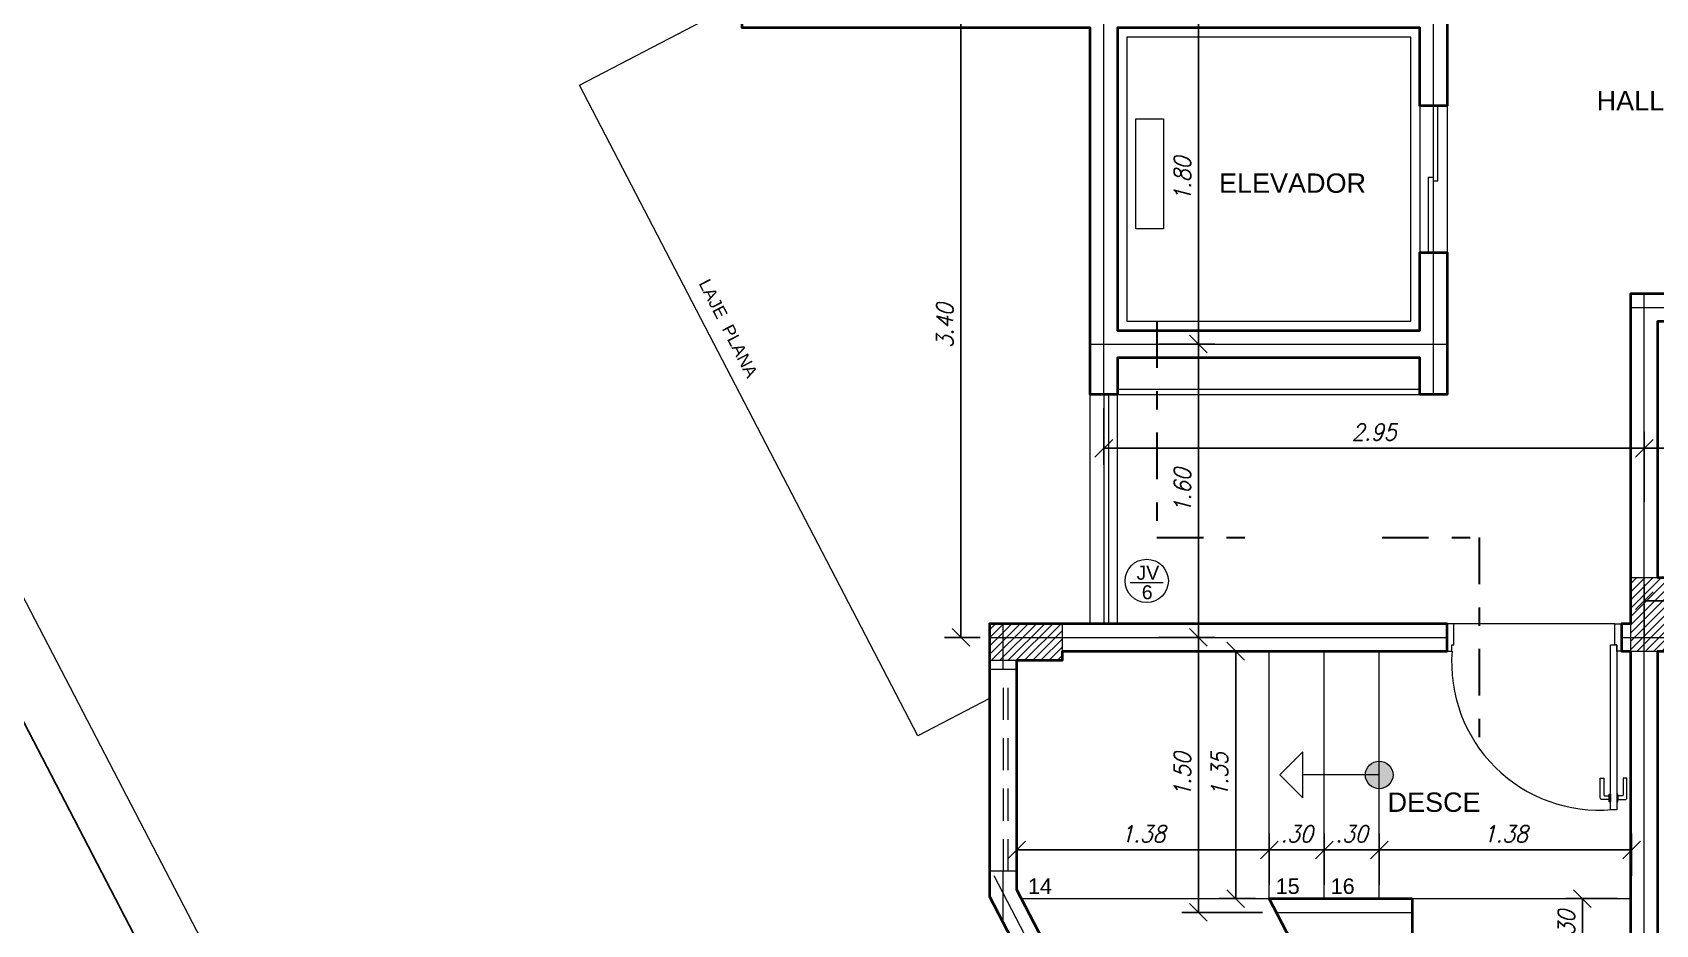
# Model space of a CAD drawing. Header units: millimetres. Extents: x 1865 to 2133, y 1062 to 1142.
# Drawn here: x 1970.33 to 1979.19, y 1075.56 to 1080.43 of the extents above; entities that cross this region are included whole.
import ezdxf

# ---------------------------------------------------------------- set-up
doc = ezdxf.new("R2010")
doc.units = ezdxf.units.MM
doc.header["$PDMODE"] = 35
doc.linetypes.add('DASHDOT', pattern=[25.4, 12.7, -6.35, 0, -6.35])
doc.linetypes.add('HIDDEN', pattern=[0.375, 0.25, -0.125])
for name, color, linetype, lineweight in [('Cota', 7, 'Continuous', 9), ('Eixo', 1, 'Continuous', 9), ('ESQ_INTER', 250, 'Continuous', 9), ('ESQUADRIAS', 250, 'Continuous', 9), ('PILAR', 7, 'Continuous', 5), ('Plarga', 7, 'Continuous', 40), ('texto', 7, 'Continuous', 13)]:
    doc.layers.add(name, color=color, linetype=linetype, lineweight=lineweight)
doc.styles.add('arial', font='arial.ttf')
doc.styles.add('romans15', font='romans.shx', dxfattribs={"width": 0.9, "oblique": 15})
doc.dimstyles.new('COTA_50', dxfattribs={"dimscale": 0.5, "dimtxt": 0.181, "dimasz": 0.193, "dimexe": 0.18, "dimexo": 0.15, "dimgap": 0.085, "dimtad": 1, "dimzin": 4, "dimdsep": 46, "dimtxsty": 'romans15', "dimblk1": 'OBLIQUE', "dimblk2": 'OBLIQUE', "dimsah": 1, "dimcen": 0.09, "dimclrd": 256, "dimclre": 256, "dimclrt": 256, "dimadec": 0, "dimazin": 0, "dimtfac": 1, "dimtmove": 2, "dimatfit": 3, "dimldrblk": 'NONE', "dimfxl": 1, "dimtolj": 1, "dimtzin": 1, "dimarcsym": 0})

# ---------------------------------------------------------------- blocks, each defined once
blk = doc.blocks.new('_OBLIQUE')
at = {"color": 0, "linetype": 'ByBlock'}
blk.add_line((-0.5, -0.5), (0.5, 0.5), dxfattribs=at)
blk = doc.blocks.new('*D246')
at = {"layer": 'Cota', "lineweight": -2, "transparency": 16777216}
for p, q in [((1976.4817, 1080.5293), (1976.7874, 1080.5293)), ((1976.6974, 1078.7293), (1976.6974, 1080.5293)), ((1976.4817, 1078.7293), (1976.7874, 1078.7293))]:
    blk.add_line(p, q, dxfattribs=at)
at = {"layer": 'Defpoints', "color": 0, "transparency": 16777216}
for p in [(1976.4067, 1080.5293), (1976.6974, 1080.5293), (1976.4067, 1078.7293)]:
    blk.add_point(p, dxfattribs=at)
at = {"layer": 'Cota', "lineweight": -2, "transparency": 16777216, "xscale": 0.0965, "yscale": 0.0965, "zscale": 0.0965}
for p, rotation in [((1976.6974, 1080.5293), 90), ((1976.6974, 1078.7293), 270)]:
    blk.add_blockref('_OBLIQUE', p, dxfattribs=dict(at, rotation=rotation))
at = {"layer": 'Cota', "transparency": 16777216, "insert": (1976.6096, 1079.6293), "char_height": 0.0905, "attachment_point": 5, "rotation": 90, "style": 'romans15'}
blk.add_mtext('\\A1;1.80', dxfattribs=at)
blk = doc.blocks.new('_None')
blk = doc.blocks.new('*D247')
at = {"layer": 'Cota', "lineweight": -2, "transparency": 16777216}
for p, q in [((1976.4817, 1078.7293), (1976.7874, 1078.7293)), ((1976.6974, 1078.7293), (1976.6974, 1077.1293)), ((1976.4817, 1077.1293), (1976.7874, 1077.1293))]:
    blk.add_line(p, q, dxfattribs=at)
at = {"layer": 'Defpoints', "color": 0, "transparency": 16777216}
for p in [(1976.4067, 1078.7293), (1976.4067, 1077.1293), (1976.6974, 1077.1293)]:
    blk.add_point(p, dxfattribs=at)
at = {"layer": 'Cota', "lineweight": -2, "transparency": 16777216, "xscale": 0.0965, "yscale": 0.0965, "zscale": 0.0965}
for p, rotation in [((1976.6974, 1078.7293), 90), ((1976.6974, 1077.1293), 270)]:
    blk.add_blockref('_OBLIQUE', p, dxfattribs=dict(at, rotation=rotation))
at = {"layer": 'Cota', "transparency": 16777216, "insert": (1976.6096, 1077.9293), "char_height": 0.0905, "attachment_point": 5, "rotation": 90, "style": 'romans15'}
blk.add_mtext('\\A1;1.60', dxfattribs=at)
blk = doc.blocks.new('*D272')
at = {"layer": 'Cota', "lineweight": -2, "transparency": 16777216}
for p, q in [((1979.1308, 1077.1135), (1979.1308, 1077.4192)), ((1982.1308, 1077.0727), (1982.1308, 1077.4192)), ((1982.1308, 1077.3292), (1979.1308, 1077.3292))]:
    blk.add_line(p, q, dxfattribs=at)
at = {"layer": 'Defpoints', "color": 0, "transparency": 16777216}
for p in [(1979.1308, 1077.3292), (1979.1308, 1077.0385), (1982.1308, 1076.9977)]:
    blk.add_point(p, dxfattribs=at)
at = {"layer": 'Cota', "lineweight": -2, "transparency": 16777216, "xscale": 0.0965, "yscale": 0.0965, "zscale": 0.0965, "rotation": 180}
blk.add_blockref('_OBLIQUE', (1979.1308, 1077.3292), dxfattribs=at)
at = {"layer": 'Cota', "lineweight": -2, "transparency": 16777216, "xscale": 0.0965, "yscale": 0.0965, "zscale": 0.0965}
blk.add_blockref('_OBLIQUE', (1982.1308, 1077.3292), dxfattribs=at)
at = {"layer": 'Cota', "transparency": 16777216, "insert": (1980.6308, 1077.4169), "char_height": 0.0905, "attachment_point": 5, "style": 'romans15'}
blk.add_mtext('\\A1;3.00', dxfattribs=at)
blk = doc.blocks.new('*D277')
at = {"layer": 'Cota', "lineweight": -2, "transparency": 16777216}
for p, q in [((1976.1808, 1078.3793), (1976.1808, 1078.0715)), ((1979.1308, 1077.9293), (1979.1308, 1078.2515)), ((1976.1808, 1078.1615), (1979.1308, 1078.1615))]:
    blk.add_line(p, q, dxfattribs=at)
at = {"layer": 'Defpoints', "color": 0, "transparency": 16777216}
for p in [(1976.1808, 1078.4543), (1979.1308, 1078.1615), (1979.1308, 1077.8543)]:
    blk.add_point(p, dxfattribs=at)
at = {"layer": 'Cota', "lineweight": -2, "transparency": 16777216, "xscale": 0.0965, "yscale": 0.0965, "zscale": 0.0965, "rotation": 180}
blk.add_blockref('_OBLIQUE', (1976.1808, 1078.1615), dxfattribs=at)
at = {"layer": 'Cota', "lineweight": -2, "transparency": 16777216, "xscale": 0.0965, "yscale": 0.0965, "zscale": 0.0965}
blk.add_blockref('_OBLIQUE', (1979.1308, 1078.1615), dxfattribs=at)
at = {"layer": 'Cota', "transparency": 16777216, "insert": (1977.6558, 1078.2493), "char_height": 0.0905, "attachment_point": 5, "style": 'romans15'}
blk.add_mtext('\\A1;2.95', dxfattribs=at)
blk = doc.blocks.new('*D282')
at = {"layer": 'Cota', "lineweight": -2, "transparency": 16777216}
for p, q in [((1975.1852, 1080.5293), (1975.4909, 1080.5293)), ((1975.4009, 1077.1293), (1975.4009, 1080.5293)), ((1975.5061, 1077.1293), (1975.3109, 1077.1293))]:
    blk.add_line(p, q, dxfattribs=at)
at = {"layer": 'Defpoints', "color": 0, "transparency": 16777216}
for p in [(1975.1102, 1080.5293), (1975.4009, 1080.5293), (1975.5811, 1077.1293)]:
    blk.add_point(p, dxfattribs=at)
at = {"layer": 'Cota', "lineweight": -2, "transparency": 16777216, "xscale": 0.0965, "yscale": 0.0965, "zscale": 0.0965}
for p, rotation in [((1975.4009, 1080.5293), 90), ((1975.4009, 1077.1293), 270)]:
    blk.add_blockref('_OBLIQUE', p, dxfattribs=dict(at, rotation=rotation))
at = {"layer": 'Cota', "transparency": 16777216, "insert": (1975.3131, 1078.8293), "char_height": 0.0905, "attachment_point": 5, "rotation": 90, "style": 'romans15'}
blk.add_mtext('\\A1;3.40', dxfattribs=at)
blk = doc.blocks.new('*D283')
at = {"layer": 'Cota', "lineweight": -2, "transparency": 16777216}
for p, q in [((1976.4817, 1077.1293), (1976.7874, 1077.1293)), ((1976.6974, 1075.6293), (1976.6974, 1077.1293)), ((1977.0478, 1075.6293), (1976.6074, 1075.6293))]:
    blk.add_line(p, q, dxfattribs=at)
at = {"layer": 'Defpoints', "color": 0, "transparency": 16777216}
for p in [(1976.4067, 1077.1293), (1976.6974, 1077.1293), (1977.1228, 1075.6293)]:
    blk.add_point(p, dxfattribs=at)
at = {"layer": 'Cota', "lineweight": -2, "transparency": 16777216, "xscale": 0.0965, "yscale": 0.0965, "zscale": 0.0965}
for p, rotation in [((1976.6974, 1077.1293), 90), ((1976.6974, 1075.6293), 270)]:
    blk.add_blockref('_OBLIQUE', p, dxfattribs=dict(at, rotation=rotation))
at = {"layer": 'Cota', "transparency": 16777216, "insert": (1976.6096, 1076.3793), "char_height": 0.0905, "attachment_point": 5, "rotation": 90, "style": 'romans15'}
blk.add_mtext('\\A1;1.50', dxfattribs=at)
blk = doc.blocks.new('*D284')
at = {"layer": 'Cota', "lineweight": -2, "transparency": 16777216}
for p, q in [((1978.9842, 1075.7043), (1978.7036, 1075.7043)), ((1978.7936, 1075.4043), (1978.7936, 1075.7043)), ((1978.9842, 1075.4043), (1978.7036, 1075.4043))]:
    blk.add_line(p, q, dxfattribs=at)
at = {"layer": 'Defpoints', "color": 0, "transparency": 16777216}
for p in [(1978.7936, 1075.7043), (1979.0592, 1075.7043), (1979.0592, 1075.4043)]:
    blk.add_point(p, dxfattribs=at)
at = {"layer": 'Cota', "lineweight": -2, "transparency": 16777216, "xscale": 0.0965, "yscale": 0.0965, "zscale": 0.0965}
for p, rotation in [((1978.7936, 1075.7043), 90), ((1978.7936, 1075.4043), 270)]:
    blk.add_blockref('_OBLIQUE', p, dxfattribs=dict(at, rotation=rotation))
at = {"layer": 'Cota', "transparency": 16777216, "insert": (1978.7058, 1075.5543), "char_height": 0.0905, "attachment_point": 5, "rotation": 90, "style": 'romans15'}
blk.add_mtext('\\A1;.30', dxfattribs=at)
blk = doc.blocks.new('*D293')
at = {"layer": 'Cota', "lineweight": -2, "transparency": 16777216}
for p, q in [((1977.0838, 1075.7793), (1977.0838, 1076.0599)), ((1977.3838, 1075.7793), (1977.3838, 1076.0599)), ((1977.0838, 1075.9699), (1977.3838, 1075.9699))]:
    blk.add_line(p, q, dxfattribs=at)
at = {"layer": 'Defpoints', "color": 0, "transparency": 16777216}
for p in [(1977.3838, 1075.9699), (1977.0838, 1075.7043), (1977.3838, 1075.7043)]:
    blk.add_point(p, dxfattribs=at)
at = {"layer": 'Cota', "lineweight": -2, "transparency": 16777216, "xscale": 0.0965, "yscale": 0.0965, "zscale": 0.0965, "rotation": 180}
blk.add_blockref('_OBLIQUE', (1977.0838, 1075.9699), dxfattribs=at)
at = {"layer": 'Cota', "lineweight": -2, "transparency": 16777216, "xscale": 0.0965, "yscale": 0.0965, "zscale": 0.0965}
blk.add_blockref('_OBLIQUE', (1977.3838, 1075.9699), dxfattribs=at)
at = {"layer": 'Cota', "transparency": 16777216, "insert": (1977.2338, 1076.0577), "char_height": 0.0905, "attachment_point": 5, "style": 'romans15'}
blk.add_mtext('\\A1;.30', dxfattribs=at)
blk = doc.blocks.new('*D294')
at = {"layer": 'Cota', "lineweight": -2, "transparency": 16777216}
for p, q in [((1977.3838, 1075.7793), (1977.3838, 1076.0599)), ((1977.6838, 1075.7793), (1977.6838, 1076.0599)), ((1977.3838, 1075.9699), (1977.6838, 1075.9699))]:
    blk.add_line(p, q, dxfattribs=at)
at = {"layer": 'Defpoints', "color": 0, "transparency": 16777216}
for p in [(1977.6838, 1075.9699), (1977.3838, 1075.7043), (1977.6838, 1075.7043)]:
    blk.add_point(p, dxfattribs=at)
at = {"layer": 'Cota', "lineweight": -2, "transparency": 16777216, "xscale": 0.0965, "yscale": 0.0965, "zscale": 0.0965, "rotation": 180}
blk.add_blockref('_OBLIQUE', (1977.3838, 1075.9699), dxfattribs=at)
at = {"layer": 'Cota', "lineweight": -2, "transparency": 16777216, "xscale": 0.0965, "yscale": 0.0965, "zscale": 0.0965}
blk.add_blockref('_OBLIQUE', (1977.6838, 1075.9699), dxfattribs=at)
at = {"layer": 'Cota', "transparency": 16777216, "insert": (1977.5338, 1076.0577), "char_height": 0.0905, "attachment_point": 5, "style": 'romans15'}
blk.add_mtext('\\A1;.30', dxfattribs=at)
blk = doc.blocks.new('*D295')
at = {"layer": 'Cota', "lineweight": -2, "transparency": 16777216}
for p, q in [((1975.7058, 1075.8279), (1975.7058, 1076.0599)), ((1977.0838, 1075.7793), (1977.0838, 1076.0599)), ((1975.7058, 1075.9699), (1977.0838, 1075.9699))]:
    blk.add_line(p, q, dxfattribs=at)
at = {"layer": 'Defpoints', "color": 0, "transparency": 16777216}
for p in [(1977.0838, 1075.9699), (1975.7058, 1075.7529), (1977.0838, 1075.7043)]:
    blk.add_point(p, dxfattribs=at)
at = {"layer": 'Cota', "lineweight": -2, "transparency": 16777216, "xscale": 0.0965, "yscale": 0.0965, "zscale": 0.0965, "rotation": 180}
blk.add_blockref('_OBLIQUE', (1975.7058, 1075.9699), dxfattribs=at)
at = {"layer": 'Cota', "lineweight": -2, "transparency": 16777216, "xscale": 0.0965, "yscale": 0.0965, "zscale": 0.0965}
blk.add_blockref('_OBLIQUE', (1977.0838, 1075.9699), dxfattribs=at)
at = {"layer": 'Cota', "transparency": 16777216, "insert": (1976.3948, 1076.0577), "char_height": 0.0905, "attachment_point": 5, "style": 'romans15'}
blk.add_mtext('\\A1;1.38', dxfattribs=at)
blk = doc.blocks.new('*D296')
at = {"layer": 'Cota', "lineweight": -2, "transparency": 16777216}
for p, q in [((1977.6838, 1075.7793), (1977.6838, 1076.0599)), ((1979.0617, 1075.8279), (1979.0617, 1076.0599)), ((1979.0617, 1075.9699), (1977.6838, 1075.9699))]:
    blk.add_line(p, q, dxfattribs=at)
at = {"layer": 'Defpoints', "color": 0, "transparency": 16777216}
for p in [(1977.6838, 1075.9699), (1977.6838, 1075.7043), (1979.0617, 1075.7529)]:
    blk.add_point(p, dxfattribs=at)
at = {"layer": 'Cota', "lineweight": -2, "transparency": 16777216, "xscale": 0.0965, "yscale": 0.0965, "zscale": 0.0965, "rotation": 180}
blk.add_blockref('_OBLIQUE', (1977.6838, 1075.9699), dxfattribs=at)
at = {"layer": 'Cota', "lineweight": -2, "transparency": 16777216, "xscale": 0.0965, "yscale": 0.0965, "zscale": 0.0965}
blk.add_blockref('_OBLIQUE', (1979.0617, 1075.9699), dxfattribs=at)
at = {"layer": 'Cota', "transparency": 16777216, "insert": (1978.3728, 1076.0577), "char_height": 0.0905, "attachment_point": 5, "style": 'romans15'}
blk.add_mtext('\\A1;1.38', dxfattribs=at)
blk = doc.blocks.new('*D297')
at = {"layer": 'Cota', "lineweight": -2, "transparency": 16777216}
for p, q in [((1977.0088, 1077.0543), (1976.8105, 1077.0543)), ((1976.9005, 1075.7043), (1976.9005, 1077.0543)), ((1977.0088, 1075.7043), (1976.8105, 1075.7043))]:
    blk.add_line(p, q, dxfattribs=at)
at = {"layer": 'Defpoints', "color": 0, "transparency": 16777216}
for p in [(1976.9005, 1077.0543), (1977.0838, 1077.0543), (1977.0838, 1075.7043)]:
    blk.add_point(p, dxfattribs=at)
at = {"layer": 'Cota', "lineweight": -2, "transparency": 16777216, "xscale": 0.0965, "yscale": 0.0965, "zscale": 0.0965}
for p, rotation in [((1976.9005, 1077.0543), 90), ((1976.9005, 1075.7043), 270)]:
    blk.add_blockref('_OBLIQUE', p, dxfattribs=dict(at, rotation=rotation))
at = {"layer": 'Cota', "transparency": 16777216, "insert": (1976.8128, 1076.3793), "char_height": 0.0905, "attachment_point": 5, "rotation": 90, "style": 'romans15'}
blk.add_mtext('\\A1;1.35', dxfattribs=at)
blk = doc.blocks.new('*D314')
at = {"layer": 'Cota', "lineweight": -2, "transparency": 16777216}
for p, q in [((1979.1308, 1077.8693), (1979.1308, 1078.2515)), ((1980.2808, 1077.9293), (1980.2808, 1078.2515)), ((1979.1308, 1078.1615), (1980.2808, 1078.1615))]:
    blk.add_line(p, q, dxfattribs=at)
at = {"layer": 'Defpoints', "color": 0, "transparency": 16777216}
for p in [(1980.2808, 1078.1615), (1980.2808, 1077.8543), (1979.1308, 1077.7943)]:
    blk.add_point(p, dxfattribs=at)
at = {"layer": 'Cota', "lineweight": -2, "transparency": 16777216, "xscale": 0.0965, "yscale": 0.0965, "zscale": 0.0965, "rotation": 180}
blk.add_blockref('_OBLIQUE', (1979.1308, 1078.1615), dxfattribs=at)
at = {"layer": 'Cota', "lineweight": -2, "transparency": 16777216, "xscale": 0.0965, "yscale": 0.0965, "zscale": 0.0965}
blk.add_blockref('_OBLIQUE', (1980.2808, 1078.1615), dxfattribs=at)
at = {"layer": 'Cota', "transparency": 16777216, "insert": (1979.7058, 1078.2493), "char_height": 0.0905, "attachment_point": 5, "style": 'romans15'}
blk.add_mtext('\\A1;1.15', dxfattribs=at)
blk = doc.blocks.new('*D629')
at = {"layer": 'Cota', "lineweight": -2, "transparency": 16777216}
for p, q in [((1962.8642, 1091.4446), (1962.574, 1091.2937)), ((1962.6539, 1091.3352), (1975.5039, 1066.6352)), ((1975.7142, 1066.7446), (1975.424, 1066.5937))]:
    blk.add_line(p, q, dxfattribs=at)
at = {"layer": 'Defpoints', "color": 0, "transparency": 16777216}
for p in [(1962.9308, 1091.4793), (1975.7808, 1066.7793), (1975.5039, 1066.6352)]:
    blk.add_point(p, dxfattribs=at)
at = {"layer": 'Cota', "lineweight": -2, "transparency": 16777216, "xscale": 0.0965, "yscale": 0.0965, "zscale": 0.0965}
for p, rotation in [((1962.6539, 1091.3352), 117.4853861439191), ((1975.5039, 1066.6352), 297.4853861439191)]:
    blk.add_blockref('_OBLIQUE', p, dxfattribs=dict(at, rotation=rotation))
at = {"layer": 'Cota', "transparency": 16777216, "insert": (1969.1567, 1079.0257), "char_height": 0.0905, "attachment_point": 5, "rotation": 297.48539, "style": 'romans15'}
blk.add_mtext('\\A1;27.84', dxfattribs=at)

msp = doc.modelspace()

# ---------------------------------------------------------------- hatches: boundary and pattern name
at = {"layer": 'Cota'}
h = msp.add_hatch(color=256, dxfattribs=at)
h.dxf.hatch_style = 1
h.paths.add_polyline_path([(1977.6838, 1076.3793), (1977.6083, 1076.3793, 0.414214), (1977.6838, 1076.3038)])
h.paths.add_polyline_path([(1977.7592, 1076.3793), (1977.6838, 1076.3793), (1977.6838, 1076.3038, 0.414214)])
h.paths.add_polyline_path([(1977.6083, 1076.3793), (1977.7592, 1076.3793, 1)])
at = {"layer": 'PILAR'}
h = msp.add_hatch(dxfattribs=at)
h.set_pattern_fill('ANSI31,_O', color=256, scale=0.01, angle=-90)
h.set_pattern_definition([(225, (2931.469956, 2941.017247), (-0.0224506403, 0.0224506403), [])])
h.paths.add_polyline_path([(1979.0558, 1077.0543), (1979.2558, 1077.0543), (1979.2558, 1077.4543), (1979.0558, 1077.4543)])
h = msp.add_hatch(dxfattribs=at)
h.set_pattern_fill('ANSI31,_O', color=256, scale=0.01)
h.set_pattern_definition([(45, (111.992787, 124.79008), (-0.0224506403, 0.0224506403), [])])
h.paths.add_polyline_path([(1975.9558, 1077.2043), (1975.9558, 1077.0043), (1975.5558, 1077.0043), (1975.5558, 1077.2043)])

# ---------------------------------------------------------------- linework, layer by layer
at = {"lineweight": 9}
msp.add_lwpolyline([(1979.0558, 1091.4793), (1962.9308, 1091.4793), (1975.7808, 1066.7793), (1984.5308, 1066.7793)], dxfattribs=at)
at = {"lineweight": 5, "ltscale": 0.7}
msp.add_lwpolyline([(1975.5558, 1076.7958), (1975.1655, 1076.5927), (1973.3186, 1080.1427), (1974.2058, 1080.6043)], dxfattribs=at)
at = {"lineweight": 5}
msp.add_lwpolyline([(1976.3058, 1078.8543), (1977.8558, 1078.8543), (1977.8558, 1080.4043), (1976.3058, 1080.4043)], close=True, dxfattribs=at)
for points in [[(1977.9058, 1080.0293), (1977.9058, 1079.2293)], [(1978.0558, 1080.0293), (1978.0558, 1079.2293)], [(1976.5058, 1079.9585), (1976.5058, 1079.3585), (1976.3558, 1079.3585), (1976.3558, 1079.9585), (1976.5058, 1079.9585)], [(1976.1058, 1077.2043), (1976.1058, 1078.4543)], [(1976.2558, 1077.2043), (1976.2558, 1078.4543)], [(1978.9708, 1077.2043), (1978.0908, 1077.2043)], [(1977.0838, 1075.7043), (1977.0838, 1077.0543)], [(1977.3838, 1075.7043), (1977.3838, 1077.0543)], [(1977.6838, 1075.7043), (1977.6838, 1077.0543)], [(1975.7311, 1075.7043), (1977.0838, 1075.7043)], [(1977.8558, 1075.7043), (1979.0558, 1075.7043)]]:
    msp.add_lwpolyline(points, dxfattribs=at)
at = {"linetype": 'DASHDOT', "lineweight": 30, "ltscale": 0.02}
for points in [[(1976.4701, 1078.8543), (1976.4701, 1077.6742), (1976.4701, 1077.6742), (1976.9845, 1077.6742)], [(1977.6995, 1077.6742), (1978.2298, 1077.6742), (1978.2298, 1076.5239)]]:
    msp.add_lwpolyline(points, dxfattribs=at)
at = {"layer": 'Cota', "lineweight": 5}
for points in [[(1976.2558, 1078.4843), (1977.9058, 1078.4843)], [(1976.2558, 1078.4543), (1977.9058, 1078.4543)]]:
    msp.add_lwpolyline(points, dxfattribs=at)
at = {"layer": 'Cota', "color": 0}
msp.add_lwpolyline([(1976.3241, 1077.4281), (1976.5054, 1077.4281)], dxfattribs=at)
at = {"layer": 'Cota'}
msp.add_lwpolyline([(1977.2668, 1076.2543), (1977.2668, 1076.5043), (1977.1418, 1076.3793)], close=True, dxfattribs=at)
msp.add_lwpolyline([(1977.6838, 1076.3793), (1977.2668, 1076.3793)], dxfattribs=at)
at = {"layer": 'Cota', "color": 0}
msp.add_circle((1976.4147, 1077.4374), 0.1183, dxfattribs=at)
at = {"layer": 'Cota'}
msp.add_circle((1977.6838, 1076.3793), 0.0755, dxfattribs=at)
at = {"layer": 'Eixo'}
for points in [[(1977.9808, 1080.0293), (1977.9808, 1080.6543)], [(1976.1808, 1078.4543), (1976.1808, 1080.6043)], [(1977.9808, 1078.4543), (1977.9808, 1079.2293)], [(1979.1308, 1072.2043), (1979.1308, 1079.0043)], [(1979.0558, 1078.9293), (1979.2558, 1078.9293)], [(1976.1058, 1078.7293), (1978.0558, 1078.7293)], [(1975.6308, 1076.9543), (1975.6308, 1077.2043)], [(1975.5558, 1077.1293), (1978.0558, 1077.1293)], [(1979.0058, 1077.1293), (1979.2558, 1077.1293)], [(1975.6308, 1075.572), (1975.6308, 1075.8543)], [(1977.1228, 1075.6293), (1977.8641, 1075.6293)]]:
    msp.add_lwpolyline(points, dxfattribs=at)
msp.add_lwpolyline([(1975.5811, 1075.8301), (1976.733, 1073.6158, 0.739657), (1979.1308, 1074.0586, 0.739657)], format="xyb", dxfattribs=at)
at = {"layer": 'ESQ_INTER'}
for points in [[(1977.9783, 1080.0293), (1977.9783, 1079.6193), (1978.0033, 1079.6193), (1978.0033, 1080.0293)], [(1977.9533, 1079.2293), (1977.9533, 1079.6393), (1977.9783, 1079.6393), (1977.9783, 1079.2293)], [(1976.1833, 1077.2043), (1976.1833, 1078.4543)], [(1976.2083, 1077.2043), (1976.2083, 1078.4543)], [(1975.7058, 1076.9543), (1975.5558, 1076.9543)], [(1975.7058, 1075.8543), (1975.5558, 1075.8543)]]:
    msp.add_lwpolyline(points, dxfattribs=at)
at = {"layer": 'ESQ_INTER', "linetype": 'HIDDEN', "ltscale": 0.7}
for points in [[(1975.6333, 1075.8543), (1975.6333, 1076.9543)], [(1975.6583, 1075.8543), (1975.6583, 1076.9543)]]:
    msp.add_lwpolyline(points, dxfattribs=at)
at = {"layer": 'ESQUADRIAS'}
for points in [[(1978.0558, 1077.2043), (1978.0558, 1077.0543), (1978.0808, 1077.0543), (1978.0808, 1077.0893), (1978.0908, 1077.0893), (1978.0908, 1077.2043)], [(1979.0058, 1077.2043), (1979.0058, 1077.0543), (1978.9808, 1077.0543), (1978.9808, 1077.0893), (1978.9708, 1077.0893), (1978.9708, 1077.2043)], [(1978.9458, 1077.0895), (1978.9808, 1077.0895), (1978.9808, 1076.1895), (1978.9458, 1076.1895)], [(1978.9394, 1076.275), (1978.9458, 1076.275), (1978.9458, 1076.2323), (1978.9394, 1076.2323)], [(1978.9871, 1076.275), (1978.9808, 1076.275), (1978.9808, 1076.2323), (1978.9871, 1076.2323)]]:
    msp.add_lwpolyline(points, close=True, dxfattribs=at)
for points in [[(1978.9394, 1076.2449), (1978.9008, 1076.2449, -0.414214), (1978.8908, 1076.2549), (1978.8908, 1076.3619), (1978.9108, 1076.3619), (1978.9108, 1076.2699, 0.414214), (1978.9158, 1076.2649), (1978.9394, 1076.2649)], [(1978.9871, 1076.2449), (1979.0258, 1076.2449, 0.414214), (1979.0358, 1076.2549), (1979.0358, 1076.3619), (1979.0158, 1076.3619), (1979.0158, 1076.2699, -0.414214), (1979.0108, 1076.2649), (1978.9871, 1076.2649)]]:
    msp.add_lwpolyline(points, format="xyb", close=True, dxfattribs=at)
msp.add_arc((1978.8854, 1076.993), 0.8061, 175.64199, 274.87556, dxfattribs=at)
at = {"layer": 'PILAR'}
for points in [[(1979.0558, 1077.4543), (1979.0558, 1077.0543), (1979.2558, 1077.0543), (1979.2558, 1077.4543)], [(1975.9558, 1077.2043), (1975.5558, 1077.2043), (1975.5558, 1077.0043), (1975.9558, 1077.0043)]]:
    msp.add_lwpolyline(points, close=True, dxfattribs=at)
at = {"layer": 'Plarga'}
msp.add_lwpolyline([(1977.9058, 1078.4543), (1977.9058, 1078.6543), (1976.2558, 1078.6543), (1976.2558, 1078.4543), (1976.1058, 1078.4543), (1976.1058, 1080.4543), (1974.2058, 1080.4543), (1974.2058, 1080.6543), (1974.6058, 1080.6543), (1974.6058, 1080.6043), (1977.6558, 1080.6043), (1977.6558, 1080.6543), (1978.0558, 1080.6543), (1978.0558, 1080.0293), (1977.9058, 1080.0293), (1977.9058, 1080.4543), (1976.2558, 1080.4543), (1976.2558, 1078.8043), (1977.9058, 1078.8043), (1977.9058, 1079.2293), (1978.0558, 1079.2293), (1978.0558, 1078.4543)], close=True, dxfattribs=at)
for points in [[(1979.2058, 1072.6043), (1979.2058, 1077.0543), (1979.2558, 1077.0543), (1979.2558, 1077.4543), (1979.2058, 1077.4543), (1979.2058, 1078.8543), (1979.2558, 1078.8543), (1979.2558, 1079.0043), (1979.0558, 1079.0043), (1979.0558, 1077.2043), (1979.0058, 1077.2043), (1979.0058, 1077.0543), (1979.0558, 1077.0543), (1979.0558, 1074.063, -0.738294)], [(1976.7996, 1073.6504), (1975.7058, 1075.7529), (1975.7058, 1077.0043), (1975.9558, 1077.0043), (1975.9558, 1077.0543), (1975.9558, 1077.0543), (1975.9558, 1077.0543), (1978.0558, 1077.0543), (1978.0558, 1077.2043), (1975.5558, 1077.2043), (1975.5558, 1075.7162), (1976.6665, 1073.5812, 0.603745)]]:
    msp.add_lwpolyline(points, format="xyb", dxfattribs=at)
msp.add_lwpolyline([(1977.8641, 1075.7043), (1977.8641, 1074.2043), (1977.0838, 1075.7043), (1977.8641, 1075.7043)], dxfattribs=at)

# ---------------------------------------------------------------- texts
at = {"layer": 'texto', "style": 'arial'}
for s, height, p in [('HALL', 0.10557, (1978.8708, 1080.0043)), ('ELEVADOR', 0.10557, (1976.8092, 1079.5547)), ('DESCE', 0.10557, (1977.7295, 1076.1777)), ('14', 0.08446, (1975.7663, 1075.73)), ('15', 0.08446, (1977.119, 1075.73)), ('16', 0.08446, (1977.419, 1075.73))]:
    msp.add_text(s, height=height, dxfattribs=at).set_placement(p)
msp.add_text('LAJE  PLANA', height=0.067565, rotation=297.06789, dxfattribs=at).set_placement((1973.9674, 1079.0615))
at = {"layer": 'texto', "color": 0, "style": 'arial'}
for s, height, p in [('JV', 0.07601, (1976.3592, 1077.4441)), ('6', 0.076, (1976.388, 1077.3378))]:
    msp.add_text(s, height=height, dxfattribs=at).set_placement(p)

# ---------------------------------------------------------------- dimensions: what is measured, and where the dimension line sits
at = {"layer": 'Cota'}
dim = msp.add_aligned_dim(p1=(1962.9308, 1091.4793), p2=(1975.7808, 1066.7793), distance=-0.3121, dimstyle='COTA_50', dxfattribs=at)
dim.commit()
dim.dimension.update_dxf_attribs({"geometry": '*D629', "text_midpoint": (1969.1567, 1079.0257)})
for base, p1, p2, angle, picture, middle in [((1975.4009, 1080.5293), (1975.5811, 1077.1293), (1975.1102, 1080.5293), 270, '*D282', (1975.3131, 1078.8293)), ((1976.6974, 1080.5293), (1976.4067, 1078.7293), (1976.4067, 1080.5293), 270, '*D246', (1976.6096, 1079.6293)), ((1976.6974, 1077.1293), (1976.4067, 1078.7293), (1976.4067, 1077.1293), 90, '*D247', (1976.6096, 1077.9293)), ((1979.1308, 1078.1615), (1976.1808, 1078.4543), (1979.1308, 1077.8543), 180, '*D277', (1977.6558, 1078.2493)), ((1980.2808, 1078.1615), (1979.1308, 1077.7943), (1980.2808, 1077.8543), 180, '*D314', (1979.7058, 1078.2493)), ((1976.6974, 1077.1293), (1977.1228, 1075.6293), (1976.4067, 1077.1293), 270, '*D283', (1976.6096, 1076.3793)), ((1976.9005, 1077.0543), (1977.0838, 1075.7043), (1977.0838, 1077.0543), 270, '*D297', (1976.8128, 1076.3793)), ((1977.0838, 1075.9699), (1975.7058, 1075.7529), (1977.0838, 1075.7043), 180, '*D295', (1976.3948, 1076.0577)), ((1977.3838, 1075.9699), (1977.0838, 1075.7043), (1977.3838, 1075.7043), 180, '*D293', (1977.2338, 1076.0577)), ((1977.6838, 1075.9699), (1977.3838, 1075.7043), (1977.6838, 1075.7043), 180, '*D294', (1977.5338, 1076.0577)), ((1978.7936, 1075.7043), (1979.0592, 1075.4043), (1979.0592, 1075.7043), 270, '*D284', (1978.7058, 1075.5543))]:
    dim = msp.add_linear_dim(base=base, p1=p1, p2=p2, angle=angle, dimstyle='COTA_50', dxfattribs=at)
    dim.commit()
    dim.dimension.update_dxf_attribs({"geometry": picture, "text_midpoint": middle})
for base, p1, p2, picture, middle in [((1979.1308, 1077.3292), (1982.1308, 1076.9977), (1979.1308, 1077.0385), '*D272', (1980.6308, 1077.4169)), ((1977.6838, 1075.9699), (1979.0617, 1075.7529), (1977.6838, 1075.7043), '*D296', (1978.3728, 1076.0577))]:
    dim = msp.add_linear_dim(base=base, p1=p1, p2=p2, dimstyle='COTA_50', dxfattribs=at)
    dim.commit()
    dim.dimension.update_dxf_attribs({"geometry": picture, "text_midpoint": middle})

doc.saveas('drawing.dxf')
